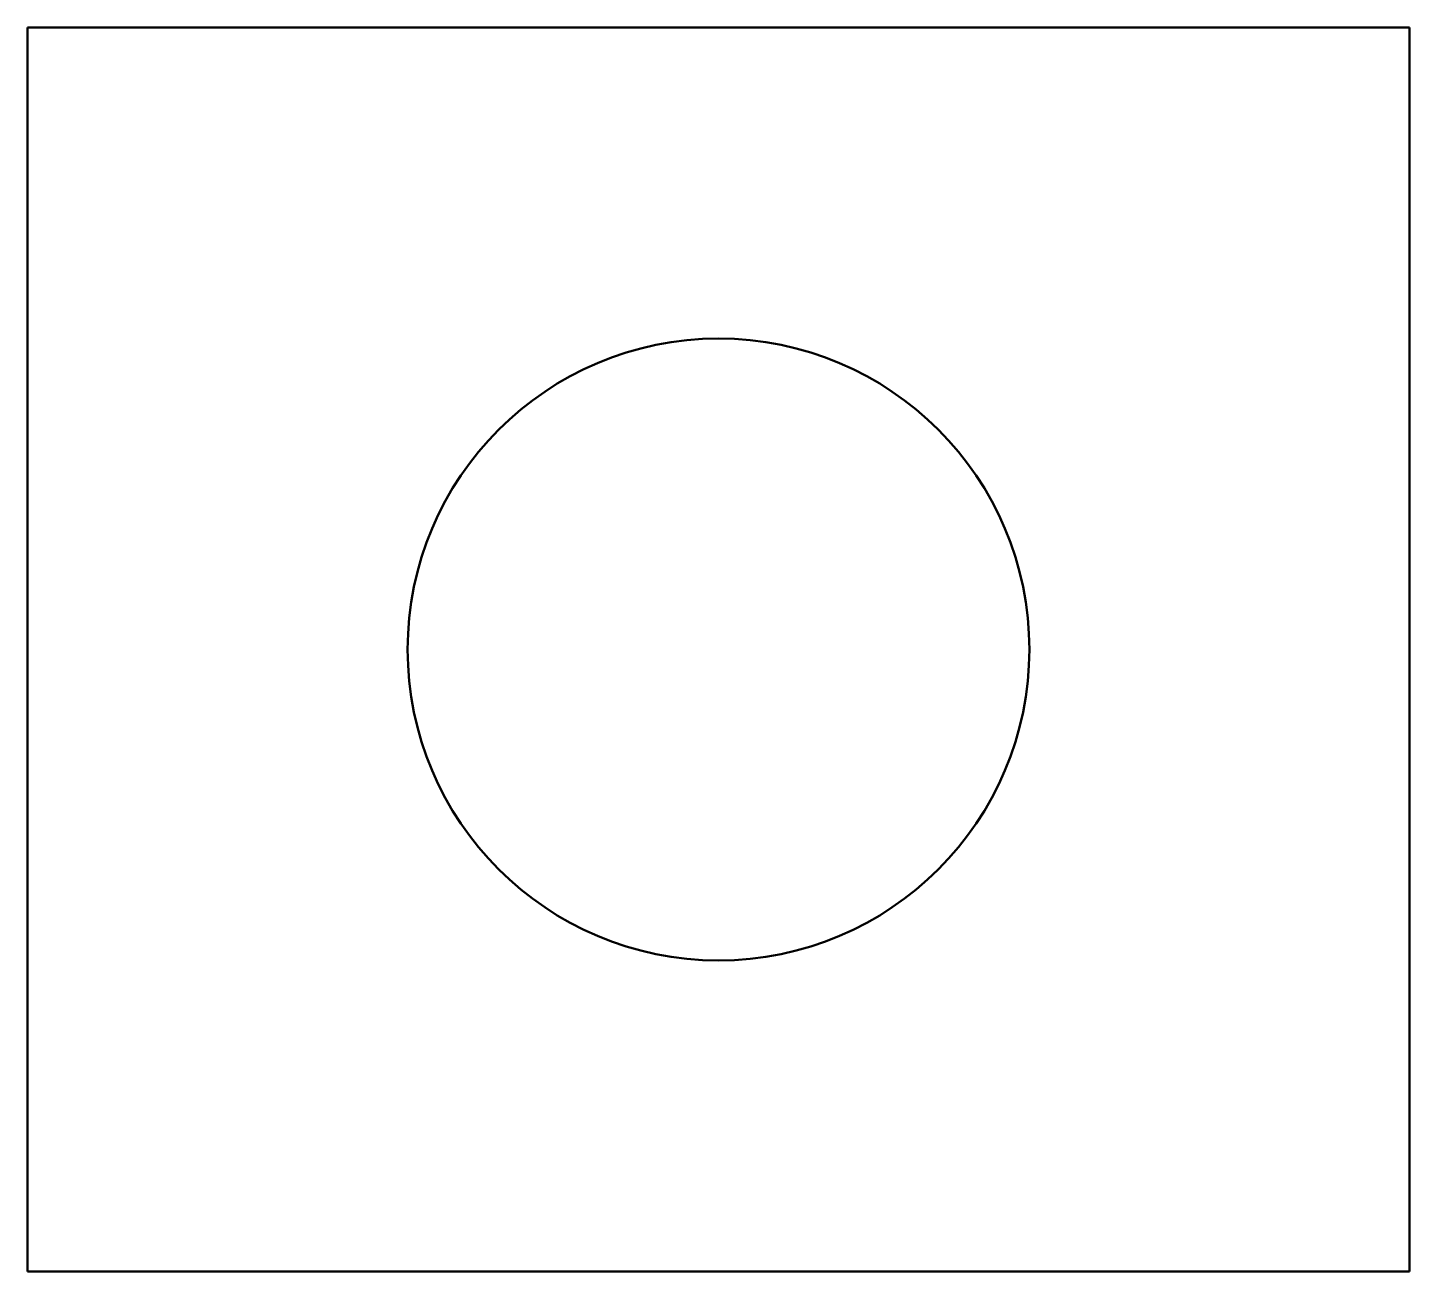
# Model space of a CAD drawing. Header units: millimetres. Extents: x 0 to 200, y -180 to 0.
import ezdxf

# ---------------------------------------------------------------- set-up
doc = ezdxf.new("R2010")
doc.units = ezdxf.units.MM
doc.layers.add('IV_INTERIOR_PROFILES', color=7, linetype='Continuous', lineweight=50)
doc.layers.add('IV_OUTER_PROFILE', color=7, linetype='Continuous', lineweight=50)

msp = doc.modelspace()

# ---------------------------------------------------------------- linework, layer by layer
at = {"layer": 'IV_INTERIOR_PROFILES'}
msp.add_circle((100, -90), 45, dxfattribs=at)
at = {"layer": 'IV_OUTER_PROFILE'}
for p, q in [((0, 0), (200, 0)), ((0, -180), (0, 0)), ((200, 0), (200, -180)), ((200, -180), (0, -180))]:
    msp.add_line(p, q, dxfattribs=at)

doc.saveas('drawing.dxf')
